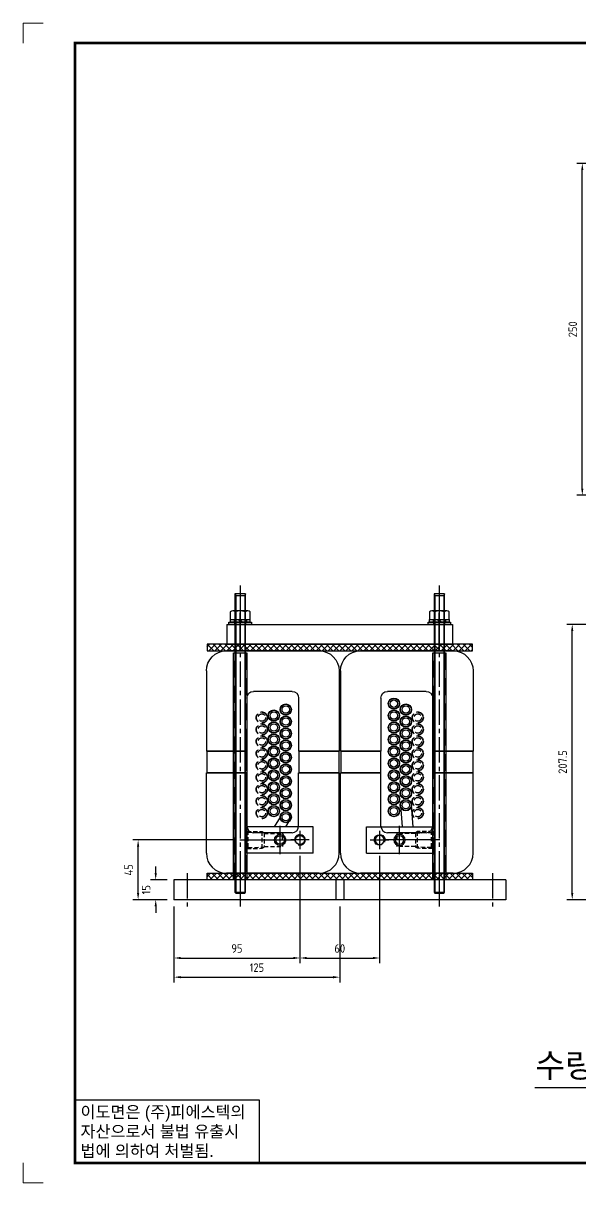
# Model space of a CAD drawing. Header units: millimetres. Extents: x 24815 to 37444, y -10619 to 6020.
# Drawn here: x 25884 to 26305, y -5974 to -5100 of the extents above; entities that cross this region are included whole.
import ezdxf
from ezdxf.enums import TextEntityAlignment as Align

# ---------------------------------------------------------------- set-up
doc = ezdxf.new("R2010")
doc.units = ezdxf.units.MM
for name, pattern in [('CENTER', [50.8, 31.75, -6.35, 6.35, -6.35]), ('CENTER2', [28.575, 19.05, -3.175, 3.175, -3.175]), ('HIDDEN', [9.525, 6.35, -3.175]), ('HIDDEN2', [4.7625, 3.175, -1.5875]), ('HIDDENX2', [19.05, 12.7, -6.35])]:
    doc.linetypes.add(name, pattern=pattern)
for name, color, linetype in [('CENTER', 1, 'CENTER'), ('FORMAT-1', 7, 'Continuous'), ('HIDDEN', 2, 'HIDDEN'), ('THIN', 3, 'Continuous')]:
    doc.layers.add(name, color=color, linetype=linetype)
doc.styles.add('h1', font='')
doc.styles.add('HAN', font='')
doc.styles.get("Standard").update_dxf_attribs({"font": 'ISOCP.SHX', "bigfont": 'WHGTXT.SHX'})
doc.styles.get('h1').set_extended_font_data('New Gulim')
doc.styles.get('HAN').set_extended_font_data('GulimChe')
doc.dimstyles.new('PS-2', dxfattribs={"dimscale": 2, "dimtxt": 3.2, "dimasz": 2.5, "dimexe": 2, "dimexo": 2.5, "dimgap": 2, "dimtad": 1, "dimtoh": 1, "dimrnd": 0.05, "dimzin": 12, "dimdsep": 46, "dimtxsty": 'Standard', "dimcen": 0, "dimclrt": 2, "dimazin": 3, "dimtfac": 1, "dimtofl": 0, "dimtmove": 0, "dimatfit": 3, "dimfxl": 0.18, "dimtolj": 1, "dimtzin": 0, "dimarcsym": 0})

# ---------------------------------------------------------------- blocks, each defined once
blk = doc.blocks.new('njksrjae35')
h = blk.add_hatch()
h.set_pattern_fill('ANSI37', color=256, style=0)
h.set_pattern_definition([(45, (-1058.3974, 44588.323), (-2.24506403, 2.24506403), []), (135, (-1058.3974, 44588.323), (-2.24506403, -2.24506403), [])])
h.paths.add_polyline_path([(18164.67, 20956.2), (18164.67, 20961.2), (17964.67, 20961.2), (17964.67, 20956.2)])
at = {"color": 4}
for p, q in [((18164.67, 20961.2), (17964.67, 20961.2)), ((17964.67, 20961.2), (17964.67, 20956.2)), ((17964.67, 20956.2), (18164.67, 20956.2)), ((18164.67, 20956.2), (18164.67, 20961.2))]:
    blk.add_line(p, q, dxfattribs=at)
blk = doc.blocks.new('A$C5D472E1A')
at = {"color": 1}
for p, q in [((-25, -10), (-25, 10)), ((25, 10), (-25, 10)), ((25, -10), (25, 10)), ((25, -10), (-25, -10))]:
    blk.add_line(p, q, dxfattribs=at)
at = {"color": 2, "linetype": 'CENTER', "ltscale": 3}
for p, q in [((0, -10.71), (0, 10.71)), ((-30.28, 0), (-9.88, 0)), ((-10.71, 0), (10.71, 0)), ((15, 7), (15, -7)), ((22, 0), (8, 0))]:
    blk.add_line(p, q, dxfattribs=at)
at = {"linetype": 'HIDDEN2'}
for p, q in [((-25, 6.58), (-25, -6.58)), ((-24.12, 5.69), (-25, 6.58)), ((-24.12, -5.69), (-24.12, 5.69)), ((-12.03, 5.38), (-24.12, 5.69)), ((-13.6, -6.28), (-13.6, 6.28)), ((-12.03, 5.38), (-12.03, -5.38)), ((-12.03, 5), (1.78, 5)), ((1.78, 5), (4.42, 0)), ((1.78, -5), (1.78, 5)), ((4.42, 0), (1.78, -5)), ((-25, -6.58), (-24.12, -5.69)), ((-24.12, -5.69), (-12.03, -5.38)), ((-12.03, -5), (1.78, -5))]:
    blk.add_line(p, q, dxfattribs=at)
for points in [[(-25, 6.58), (-13.6, 6.28), (-12.03, 5.38)], [(-25, -6.58), (-13.6, -6.28), (-12.03, -5.38)]]:
    blk.add_lwpolyline(points, dxfattribs=at)
at = {"color": 1}
for radius in [4.25, 3.25]:
    blk.add_circle((0, 0), radius, dxfattribs=at)
at = {"color": 3}
blk.add_circle((15, 0), 3.4, dxfattribs=at)
blk.add_arc((15, 0), 4, 250.34377, 203.5291)
blk = doc.blocks.new('asdgdgd')
at = {"color": 252}
for p, q in [((-650.59, 283.02), (-580.59, 283.02)), ((-665.59, 268.02), (-665.59, 207.52)), ((-565.59, 268.02), (-565.59, 207.52)), ((-635.09, 247.52), (-635.09, 207.52)), ((-630.09, 252.52), (-601.09, 252.52)), ((-596.09, 247.52), (-596.09, 207.52)), ((-665.59, 207.52), (-635.09, 207.52)), ((-596.09, 207.52), (-565.59, 207.52))]:
    blk.add_line(p, q, dxfattribs=at)
for centre, radius, start, end in [((-650.59, 268.02), 15, 90, 180), ((-580.59, 268.02), 15, 0, 90), ((-630.09, 247.52), 5, 90, 180), ((-601.09, 247.52), 5, 0, 90)]:
    blk.add_arc(centre, radius, start, end, dxfattribs=at)
blk = doc.blocks.new('A$C686D5E35')
at = {"color": 1, "linetype": 'CENTER2', "ltscale": 0.2}
blk.add_line((0, 36), (0, -9.5), dxfattribs=at)
for p, q in [((4, 32), (-4, 32)), ((-4, 30.83), (4, 30.83)), ((5.63, 19.1), (-5.63, 19.1)), ((-3.75, 18.52), (-3.75, 12.6)), ((3.75, 18.52), (3.75, 12.6)), ((-4.2, 9), (-4.2, 10.6)), ((-1.57, 12.6), (0.43, 10.6)), ((-0.43, 12.6), (1.57, 10.6)), ((4.2, 9), (4.2, 10.6)), ((-4, -192.82), (4, -192.82))]:
    blk.add_line(p, q)
at = {"color": 8}
for p, q in [((-5, -183.5), (-5, -12.5)), ((-5, -12.5), (5, -12.5)), ((5, -12.5), (5, -183.5)), ((5, -183.5), (-5, -183.5))]:
    blk.add_line(p, q, dxfattribs=at)
at = {"color": 2, "linetype": 'HIDDENX2'}
for p, q in [((-4, -183.5), (-4, -12.5)), ((4, -12.5), (4, -183.5))]:
    blk.add_line(p, q, dxfattribs=at)
for points in [[(-4, 32), (-4, -192.82), (-3.32, -193.5), (3.32, -193.5), (4, -192.82), (4, 32)], [(-8.5, 9), (-8.5, 10.6), (8.5, 10.6), (8.5, 9), (-8.5, 9)], [(7.3, 12.6), (7.3, 10.6), (-7.3, 10.6), (-7.3, 12.6), (7.3, 12.6)]]:
    blk.add_lwpolyline(points)
blk.add_lwpolyline([(7.51, 12.6), (7.51, 18.52, 0.309401), (3.75, 18.52, 0.154701), (-3.75, 18.52, 0.309401), (-7.51, 18.52), (-7.51, 12.6), (7.51, 12.6)], format="xyb")
at = {"layer": 'CENTER', "linetype": 'CENTER2'}
blk.add_line((0, 38.18), (0, -202.5), dxfattribs=at)
at = {"layer": 'CENTER'}
for p, q in [((0, 26.6), (0, -7.4)), ((0, 21.6), (0, -7.4)), ((0, -11), (0, 17.6))]:
    blk.add_line(p, q, dxfattribs=at)
at = {"layer": 'HIDDEN'}
for p, q in [((-4.6, 12.6), (-4.6, 10.6)), ((4.6, 12.6), (4.6, 10.6))]:
    blk.add_line(p, q, dxfattribs=at)
at = {"layer": 'THIN'}
for points in [[(-4, 32), (-3.32, 30.83), (-3.32, -193.5)], [(4, 32), (3.32, 30.83), (3.32, -193.5)]]:
    blk.add_lwpolyline(points, dxfattribs=at)
blk = doc.blocks.new('A$C3C485ACB')
at = {"color": 1, "linetype": 'CENTER2'}
for p, q in [((0, 20), (0, -5)), ((150, 20), (150, -5))]:
    blk.add_line(p, q, dxfattribs=at)
at = {"color": 40}
for p, q in [((-10, 15), (160, 15)), ((-10, 15), (-10, 0)), ((160, 15), (160, 0)), ((-10, 0), (160, 0))]:
    blk.add_line(p, q, dxfattribs=at)
blk = doc.blocks.new('A$C2D0135BD')
at = {"color": 40}
for p, q in [((200, 0), (-50, 0)), ((-50, 0), (-50, -15)), ((78, 0), (78, -15)), ((200, 0), (200, -15)), ((72, 0), (72, -15)), ((200, -15), (-50, -15))]:
    blk.add_line(p, q, dxfattribs=at)
at = {"color": 1, "linetype": 'CENTER2'}
for p, q in [((-40, 5), (-40, -20)), ((0, 5), (0, -20)), ((150, 5), (150, -20)), ((190, 5), (190, -20))]:
    blk.add_line(p, q, dxfattribs=at)
blk = doc.blocks.new('t3')
for p, q in [((0, 15.88), (46.25, 15.88)), ((0, 15.88), (0, 0)), ((46.25, 15.88), (46.25, 0)), ((0, 0), (46.25, 0))]:
    blk.add_line(p, q)
at = {"color": 1, "style": 'h1'}
for s, p in [('이도면은 (주)피에스텍의', (1.4, 11.29)), ('자산으로서 불법 유출시', (1.4, 6.41)), ('법에 의하여 처벌됨.', (1.4, 1.52))]:
    blk.add_text(s, height=3, dxfattribs=at).set_placement(p)
blk = doc.blocks.new('format-3')
at = {"color": 3, "lineweight": 9}
for p, q in [((0, 286.3), (0, 291.3)), ((5, 291.3), (0, 291.3)), ((0, 5), (0, 0)), ((5, 0), (0, 0))]:
    blk.add_line(p, q, dxfattribs=at)
at = {"layer": 'FORMAT-1', "const_width": 0.7}
blk.add_lwpolyline([(13, 5), (13, 286.3), (414.5, 286.3), (414.5, 5)], close=True, dxfattribs=at)
blk.add_blockref('t3', (13, 5))
at = {"style": 'HAN'}
for tag, height, p in [('MODEL-NAME', 3, (386.1, 31.53)), ('SCALE', 2.7, (320.81, 26.29)), ('PART-NAME', 3, (386.1, 26.29)), ('DRA-BY', 3, (260.72, 19.44)), ('CH-BY', 3, (277.21, 19.44)), ('APP-BY', 3, (293.7, 19.44)), ('PART-NO', 3, (386.1, 21.01)), ('CH-DATE', 2.5, (277.21, 7.47)), ('관련업체', 3, (333.52, 9.26)), ('DRA-DATE', 2.5, (260.72, 7.47)), ('APP-DATE', 2.5, (293.7, 7.47))]:
    blk.add_attdef(tag, text='', height=height, dxfattribs=at).set_placement(p, align=Align.MIDDLE_CENTER)
blk = doc.blocks.new('*D1085')
at = {"color": 0, "lineweight": -2, "transparency": 16777216}
for p, q in [((26442.21, -5205.38), (26301.64, -5205.38)), ((26305.64, -5450.38), (26305.64, -5210.38)), ((26442.21, -5455.38), (26301.64, -5455.38))]:
    blk.add_line(p, q, dxfattribs=at)
at = {"color": 0, "transparency": 16777216}
for points in [[(26304.81, -5210.38), (26306.47, -5210.38), (26305.64, -5205.38)], [(26304.81, -5450.38), (26306.47, -5450.38), (26305.64, -5455.38)]]:
    blk.add_solid(points, dxfattribs=at)
at = {"layer": 'Defpoints', "color": 0, "transparency": 16777216}
for p in [(26305.64, -5205.38), (26447.21, -5205.38), (26447.21, -5455.38)]:
    blk.add_point(p, dxfattribs=at)
at = {"color": 2, "transparency": 16777216, "insert": (26298.44, -5330.38), "char_height": 6.4, "attachment_point": 5, "rotation": 90}
blk.add_mtext('\\A1;250', dxfattribs=at)
blk = doc.blocks.new('*D1086')
at = {"color": 0, "lineweight": -2, "transparency": 16777216}
for p, q in [((26472.21, -5552.73), (26294.06, -5552.73)), ((26298.06, -5755.23), (26298.06, -5557.73)), ((26442.21, -5760.23), (26294.06, -5760.23))]:
    blk.add_line(p, q, dxfattribs=at)
at = {"color": 0, "transparency": 16777216}
for points in [[(26297.23, -5557.73), (26298.89, -5557.73), (26298.06, -5552.73)], [(26297.23, -5755.23), (26298.89, -5755.23), (26298.06, -5760.23)]]:
    blk.add_solid(points, dxfattribs=at)
at = {"layer": 'Defpoints', "color": 0, "transparency": 16777216}
for p in [(26298.06, -5552.73), (26477.21, -5552.73), (26447.21, -5760.23)]:
    blk.add_point(p, dxfattribs=at)
at = {"color": 2, "transparency": 16777216, "insert": (26290.86, -5656.48), "char_height": 6.4, "attachment_point": 5, "rotation": 90}
blk.add_mtext('\\A1;207.5', dxfattribs=at)
blk = doc.blocks.new('*D1087')
at = {"color": 0, "lineweight": -2, "transparency": 16777216}
for p, q in [((25997.91, -5765.23), (25997.91, -5822.61)), ((26122.91, -5765.23), (26122.91, -5822.61)), ((26002.91, -5818.61), (26117.91, -5818.61))]:
    blk.add_line(p, q, dxfattribs=at)
at = {"color": 0, "transparency": 16777216}
for points in [[(26002.91, -5817.78), (26002.91, -5819.45), (25997.91, -5818.61)], [(26117.91, -5817.78), (26117.91, -5819.45), (26122.91, -5818.61)]]:
    blk.add_solid(points, dxfattribs=at)
at = {"layer": 'Defpoints', "color": 0, "transparency": 16777216}
for p in [(25997.91, -5760.23), (26122.91, -5760.23), (26122.91, -5818.61)]:
    blk.add_point(p, dxfattribs=at)
at = {"color": 2, "transparency": 16777216, "insert": (26060.41, -5811.41), "char_height": 6.4, "attachment_point": 5}
blk.add_mtext('\\A1;125', dxfattribs=at)
blk = doc.blocks.new('*D1088')
at = {"color": 0, "lineweight": -2, "transparency": 16777216}
for p, q in [((26092.91, -5727.23), (26092.91, -5808.17)), ((25997.91, -5765.23), (25997.91, -5808.17)), ((26002.91, -5804.17), (26087.91, -5804.17))]:
    blk.add_line(p, q, dxfattribs=at)
at = {"color": 0, "transparency": 16777216}
for points in [[(26002.91, -5803.34), (26002.91, -5805.01), (25997.91, -5804.17)], [(26087.91, -5803.34), (26087.91, -5805.01), (26092.91, -5804.17)]]:
    blk.add_solid(points, dxfattribs=at)
at = {"layer": 'Defpoints', "color": 0, "transparency": 16777216}
for p in [(26092.91, -5722.23), (25997.91, -5760.23), (26092.91, -5804.17)]:
    blk.add_point(p, dxfattribs=at)
at = {"color": 2, "transparency": 16777216, "insert": (26045.41, -5796.97), "char_height": 6.4, "attachment_point": 5}
blk.add_mtext('\\A1;95', dxfattribs=at)
blk = doc.blocks.new('*D1089')
at = {"color": 0, "lineweight": -2, "transparency": 16777216}
for p, q in [((26092.91, -5727.23), (26092.91, -5808.17)), ((26152.91, -5727.23), (26152.91, -5808.17)), ((26097.91, -5804.17), (26147.91, -5804.17))]:
    blk.add_line(p, q, dxfattribs=at)
at = {"color": 0, "transparency": 16777216}
for points in [[(26097.91, -5803.34), (26097.91, -5805.01), (26092.91, -5804.17)], [(26147.91, -5803.34), (26147.91, -5805.01), (26152.91, -5804.17)]]:
    blk.add_solid(points, dxfattribs=at)
at = {"layer": 'Defpoints', "color": 0, "transparency": 16777216}
for p in [(26092.91, -5722.23), (26152.91, -5722.23), (26152.91, -5804.17)]:
    blk.add_point(p, dxfattribs=at)
at = {"color": 2, "transparency": 16777216, "insert": (26122.91, -5796.97), "char_height": 6.4, "attachment_point": 5}
blk.add_mtext('\\A1;60', dxfattribs=at)
blk = doc.blocks.new('*D1090')
at = {"color": 0, "lineweight": -2, "transparency": 16777216}
for p, q in [((26042.91, -5715.23), (25966.92, -5715.23)), ((25970.92, -5755.23), (25970.92, -5720.23)), ((25992.91, -5760.23), (25966.92, -5760.23))]:
    blk.add_line(p, q, dxfattribs=at)
at = {"color": 0, "transparency": 16777216}
for points in [[(25970.09, -5720.23), (25971.76, -5720.23), (25970.92, -5715.23)], [(25970.09, -5755.23), (25971.76, -5755.23), (25970.92, -5760.23)]]:
    blk.add_solid(points, dxfattribs=at)
at = {"layer": 'Defpoints', "color": 0, "transparency": 16777216}
for p in [(25970.92, -5715.23), (26047.91, -5715.23), (25997.91, -5760.23)]:
    blk.add_point(p, dxfattribs=at)
at = {"color": 2, "transparency": 16777216, "insert": (25963.72, -5737.73), "char_height": 6.4, "attachment_point": 5, "rotation": 90}
blk.add_mtext('\\A1;45', dxfattribs=at)
blk = doc.blocks.new('*D1091')
at = {"color": 0, "lineweight": -2, "transparency": 16777216}
for p, q in [((25984.19, -5740.23), (25984.19, -5735.23)), ((25992.91, -5745.23), (25980.19, -5745.23)), ((25992.91, -5760.23), (25980.19, -5760.23)), ((25984.19, -5765.23), (25984.19, -5770.23))]:
    blk.add_line(p, q, dxfattribs=at)
at = {"color": 0, "transparency": 16777216}
for points in [[(25983.36, -5740.23), (25985.03, -5740.23), (25984.19, -5745.23)], [(25983.36, -5765.23), (25985.03, -5765.23), (25984.19, -5760.23)]]:
    blk.add_solid(points, dxfattribs=at)
at = {"layer": 'Defpoints', "color": 0, "transparency": 16777216}
for p in [(25984.19, -5745.23), (25997.91, -5745.23), (25997.91, -5760.23)]:
    blk.add_point(p, dxfattribs=at)
at = {"color": 2, "transparency": 16777216, "insert": (25976.99, -5752.73), "char_height": 6.4, "attachment_point": 5, "rotation": 90}
blk.add_mtext('\\A1;15', dxfattribs=at)

msp = doc.modelspace()

# ---------------------------------------------------------------- linework, layer by layer
at = {"color": 252}
for p, q in [((26052.65847, -5642.72833), (26052.65847, -5659.22833)), ((26022.65847, -5648.22908), (26052.65847, -5648.22908)), ((26022.65847, -5648.22908), (26022.65847, -5664.72908)), ((26092.15847, -5648.22908), (26122.15847, -5648.22908)), ((26092.15847, -5648.22908), (26092.15847, -5664.72908)), ((26122.15847, -5648.22908), (26122.15847, -5664.72908)), ((26123.65847, -5648.22908), (26153.65847, -5648.22908)), ((26123.65847, -5648.22908), (26123.65847, -5664.72908)), ((26153.65847, -5648.22908), (26153.65847, -5664.72908)), ((26193.15847, -5648.22908), (26223.15847, -5648.22908)), ((26193.15847, -5648.22908), (26193.15847, -5664.72908)), ((26223.15847, -5648.22908), (26223.15847, -5664.72908)), ((26022.65847, -5664.72908), (26052.65847, -5664.72908)), ((26092.15847, -5664.72908), (26122.15847, -5664.72908)), ((26123.65847, -5664.72908), (26153.65847, -5664.72908)), ((26193.15847, -5664.72908), (26223.15847, -5664.72908))]:
    msp.add_line(p, q, dxfattribs=at)
at = {"color": 1}
for p, q in [((26168.65847, -5688.97908), (26169.90847, -5705.22908)), ((26176.65847, -5688.97908), (26177.90847, -5705.22908)), ((26073.8034, -5705.22908), (26078.15847, -5697.97908)), ((26086.15847, -5697.97908), (26081.90847, -5705.22908))]:
    msp.add_line(p, q, dxfattribs=at)
msp.add_line((26269.79812, -5901.83186), (26390.61412, -5901.83186))
at = {"color": 2}
for centre in [(26163.65847, -5612.47908), (26073.15847, -5621.47908), (26082.15847, -5616.97908), (26163.65847, -5621.47908), (26172.65847, -5616.97908), (26073.15847, -5630.47908), (26082.15847, -5625.97908), (26163.65847, -5630.47908), (26172.65847, -5625.97908), (26073.15847, -5639.47908), (26082.15847, -5634.97908), (26163.65847, -5639.47908), (26172.65847, -5634.97908), (26073.15847, -5648.47908), (26082.15847, -5643.97908), (26163.65847, -5648.47908), (26172.65847, -5643.97908), (26073.15847, -5657.47908), (26082.15847, -5652.97908), (26163.65847, -5657.47908), (26172.65847, -5652.97908), (26073.15847, -5666.47908), (26082.15847, -5661.97908), (26163.65847, -5666.47908), (26172.65847, -5661.97908), (26073.15847, -5675.47908), (26082.15847, -5670.97908), (26163.65847, -5675.47908), (26172.65847, -5670.97908), (26073.15847, -5684.47908), (26082.15847, -5679.97908), (26163.65847, -5684.47908), (26172.65847, -5679.97908), (26082.15847, -5688.97908), (26172.65847, -5688.97908), (26073.15847, -5693.47908), (26082.15847, -5697.97908), (26163.65847, -5693.47908)]:
    msp.add_circle(centre, 4.25, dxfattribs=at)
at = {"color": 1}
for centre, radius in [((26163.65847, -5612.47908), 4), ((26163.65847, -5612.47908), 2.8), ((26073.15847, -5621.47908), 4), ((26073.15847, -5621.47908), 2.8), ((26082.15847, -5616.97908), 4), ((26082.15847, -5616.97908), 2.8), ((26163.65847, -5621.47908), 4), ((26163.65847, -5621.47908), 2.8), ((26172.65847, -5616.97908), 4), ((26172.65847, -5616.97908), 2.8), ((26073.15847, -5630.47908), 4), ((26073.15847, -5630.47908), 2.8), ((26082.15847, -5625.97908), 4), ((26082.15847, -5625.97908), 2.8), ((26163.65847, -5630.47908), 4), ((26163.65847, -5630.47908), 2.8), ((26172.65847, -5625.97908), 4), ((26172.65847, -5625.97908), 2.8), ((26073.15847, -5639.47908), 4), ((26082.15847, -5634.97908), 4), ((26082.15847, -5634.97908), 2.8), ((26163.65847, -5639.47908), 4), ((26172.65847, -5634.97908), 4), ((26172.65847, -5634.97908), 2.8), ((26073.15847, -5648.47908), 4), ((26073.15847, -5639.47908), 2.8), ((26082.15847, -5643.97908), 4), ((26082.15847, -5643.97908), 2.8), ((26163.65847, -5648.47908), 4), ((26163.65847, -5639.47908), 2.8), ((26172.65847, -5643.97908), 4), ((26172.65847, -5643.97908), 2.8), ((26073.15847, -5657.47908), 4), ((26073.15847, -5648.47908), 2.8), ((26082.15847, -5652.97908), 4), ((26082.15847, -5652.97908), 2.8), ((26163.65847, -5657.47908), 4), ((26163.65847, -5648.47908), 2.8), ((26172.65847, -5652.97908), 4), ((26172.65847, -5652.97908), 2.8), ((26073.15847, -5666.47908), 4), ((26073.15847, -5657.47908), 2.8), ((26082.15847, -5661.97908), 4), ((26082.15847, -5661.97908), 2.8), ((26163.65847, -5666.47908), 4), ((26163.65847, -5657.47908), 2.8), ((26172.65847, -5661.97908), 4), ((26172.65847, -5661.97908), 2.8), ((26073.15847, -5675.47908), 4), ((26073.15847, -5666.47908), 2.8), ((26082.15847, -5670.97908), 4), ((26082.15847, -5670.97908), 2.8), ((26163.65847, -5675.47908), 4), ((26163.65847, -5666.47908), 2.8), ((26172.65847, -5670.97908), 4), ((26172.65847, -5670.97908), 2.8), ((26073.15847, -5675.47908), 2.8), ((26082.15847, -5679.97908), 4), ((26082.15847, -5679.97908), 2.8), ((26163.65847, -5675.47908), 2.8), ((26172.65847, -5679.97908), 4), ((26172.65847, -5679.97908), 2.8), ((26073.15847, -5684.47908), 4), ((26073.15847, -5684.47908), 2.8), ((26082.15847, -5688.97908), 4), ((26082.15847, -5688.97908), 2.8), ((26163.65847, -5684.47908), 4), ((26163.65847, -5684.47908), 2.8), ((26172.65847, -5688.97908), 4), ((26172.65847, -5688.97908), 2.8), ((26073.15847, -5693.47908), 4), ((26073.15847, -5693.47908), 2.8), ((26082.15847, -5697.97908), 4), ((26082.15847, -5697.97908), 2.8), ((26163.65847, -5693.47908), 4), ((26163.65847, -5693.47908), 2.8)]:
    msp.add_circle(centre, radius, dxfattribs=at)
at = {"color": 252, "linetype": 'HIDDEN'}
for centre, radius in [((26064.15847, -5622.97908), 4.25), ((26064.15847, -5622.97908), 4), ((26181.65847, -5622.97908), 4.25), ((26181.65847, -5622.97908), 4), ((26064.15847, -5631.97908), 4.25), ((26064.15847, -5622.97908), 2.8), ((26181.65847, -5631.97908), 4.25), ((26181.65847, -5622.97908), 2.8), ((26064.15847, -5631.97908), 4), ((26064.15847, -5631.97908), 2.8), ((26181.65847, -5631.97908), 4), ((26181.65847, -5631.97908), 2.8), ((26064.15847, -5640.97908), 4.25), ((26064.15847, -5640.97908), 4), ((26064.15847, -5640.97908), 2.8), ((26181.65847, -5640.97908), 4.25), ((26181.65847, -5640.97908), 4), ((26181.65847, -5640.97908), 2.8), ((26064.15847, -5649.97908), 4.25), ((26064.15847, -5649.97908), 4), ((26064.15847, -5649.97908), 2.8), ((26181.65847, -5649.97908), 4.25), ((26181.65847, -5649.97908), 4), ((26181.65847, -5649.97908), 2.8), ((26064.15847, -5658.97908), 4.25), ((26064.15847, -5658.97908), 4), ((26064.15847, -5658.97908), 2.8), ((26181.65847, -5658.97908), 4.25), ((26181.65847, -5658.97908), 4), ((26181.65847, -5658.97908), 2.8), ((26064.15847, -5667.97908), 4.25), ((26064.15847, -5667.97908), 4), ((26064.15847, -5667.97908), 2.8), ((26181.65847, -5667.97908), 4.25), ((26181.65847, -5667.97908), 4), ((26181.65847, -5667.97908), 2.8), ((26064.15847, -5676.97908), 4.25), ((26064.15847, -5676.97908), 4), ((26064.15847, -5676.97908), 2.8), ((26181.65847, -5676.97908), 4.25), ((26181.65847, -5676.97908), 4), ((26181.65847, -5676.97908), 2.8), ((26064.15847, -5685.97908), 4.25), ((26064.15847, -5685.97908), 4), ((26064.15847, -5685.97908), 2.8), ((26181.65847, -5685.97908), 4.25), ((26181.65847, -5685.97908), 4), ((26181.65847, -5685.97908), 2.8), ((26064.15847, -5694.97908), 4.25), ((26064.15847, -5694.97908), 4), ((26064.15847, -5694.97908), 2.8), ((26181.65847, -5694.97908), 4.25), ((26181.65847, -5694.97908), 4), ((26181.65847, -5694.97908), 2.8)]:
    msp.add_circle(centre, radius, dxfattribs=at)

# ---------------------------------------------------------------- block references
at = {"xscale": 3, "yscale": 3, "zscale": 3}
msp.add_blockref('format-3', (25884.32793, -5973.58229), dxfattribs=at)
for name, p in [('A$C686D5E35', (26047.90847, -5561.72908)), ('A$C686D5E35', (26197.90847, -5561.72908)), ('A$C3C485ACB', (26047.90847, -5567.72908)), ('njksrjae35', (8058.2337, -26528.9252)), ('A$C5D472E1A', (26077.90847, -5715.22908)), ('A$C2D0135BD', (26047.90847, -5745.22908))]:
    msp.add_blockref(name, p)
at = {"color": 252, "xscale": -1}
for p in [(25456.81702, -5855.74897), (25557.81702, -5855.74897)]:
    msp.add_blockref('asdgdgd', p, dxfattribs=at)
at = {"color": 252, "rotation": 180}
for p in [(25456.81702, -5457.20919), (25557.81702, -5457.20919)]:
    msp.add_blockref('asdgdgd', p, dxfattribs=at)
at = {"xscale": -1}
msp.add_blockref('A$C5D472E1A', (26167.90847, -5715.22908), dxfattribs=at)
at = {"xscale": -1, "rotation": 180}
msp.add_blockref('njksrjae35', (8058.2337, 15215.96704), dxfattribs=at)

# ---------------------------------------------------------------- texts
at = {"color": 2, "style": 'HAN'}
msp.add_text('수량:1SET * 6SET= 6SET', height=18, dxfattribs=at).set_placement((26270.18985, -5894.13167))

# ---------------------------------------------------------------- dimensions: what is measured, and where the dimension line sits
for base, p1, p2, picture, middle in [((26305.64018, -5205.38139), (26447.21022, -5455.38139), (26447.21022, -5205.38139), '*D1085', (26298.43955, -5330.38139)), ((25970.92173, -5715.22908), (25997.90847, -5760.22908), (26047.90847, -5715.22908), '*D1090', (25963.72173, -5737.72908)), ((25984.19461, -5745.22908), (25997.90847, -5760.22908), (25997.90847, -5745.22908), '*D1091', (25976.99461, -5752.72908))]:
    dim = msp.add_linear_dim(base=base, p1=p1, p2=p2, angle=90, dimstyle='PS-2')
    dim.commit()
    dim.dimension.update_dxf_attribs({"geometry": picture, "text_midpoint": middle})
dim = msp.add_linear_dim(base=(26298.06065, -5552.72908), p1=(26447.21022, -5760.22908), p2=(26477.21022, -5552.72908), angle=90, dimstyle='PS-2', override={"dimtol": 0, "dimlim": 0, "dimtp": 0, "dimtm": 0, "dimtfac": 1, "dimtdec": 2, "dimtolj": 1, "dimtzin": 0})
dim.commit()
dim.dimension.update_dxf_attribs({"geometry": '*D1086', "text_midpoint": (26290.86002, -5656.47908)})
for base, p1, p2, picture, middle in [((26092.90847, -5804.17482), (25997.90847, -5760.22908), (26092.90847, -5722.22908), '*D1088', (26045.40847, -5796.97482)), ((26152.90847, -5804.17482), (26092.90847, -5722.22908), (26152.90847, -5722.22908), '*D1089', (26122.90847, -5796.97482)), ((26122.90847, -5818.61486), (25997.90847, -5760.22908), (26122.90847, -5760.22908), '*D1087', (26060.40847, -5811.41423))]:
    dim = msp.add_linear_dim(base=base, p1=p1, p2=p2, dimstyle='PS-2')
    dim.commit()
    dim.dimension.update_dxf_attribs({"geometry": picture, "text_midpoint": middle})

doc.saveas('drawing.dxf')
